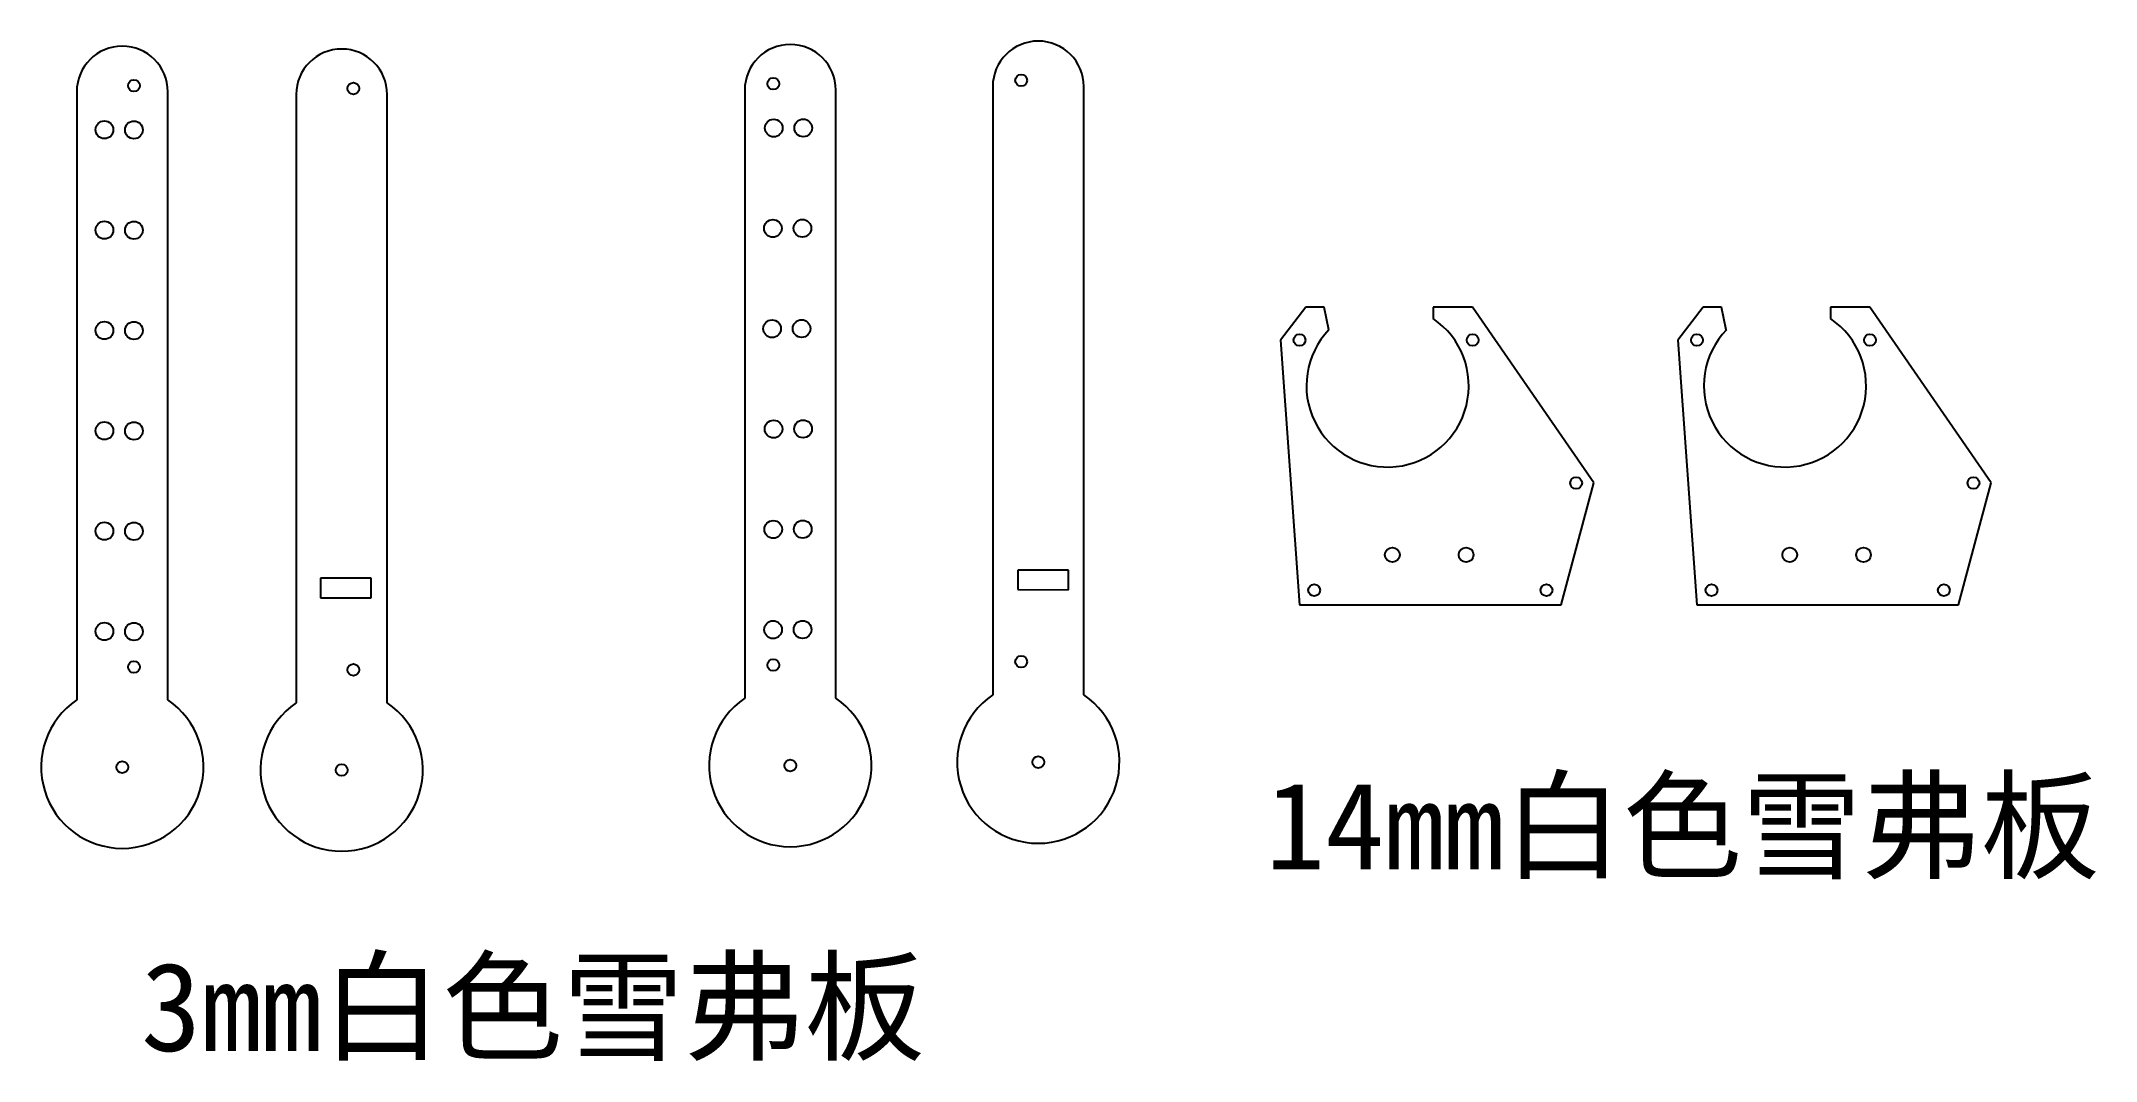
# Model space of a CAD drawing. Header units: millimetres. Extents: x 370 to 1066, y -62 to 283.
import ezdxf

# ---------------------------------------------------------------- set-up
doc = ezdxf.new("R2010")
doc.units = ezdxf.units.MM

msp = doc.modelspace()

# ---------------------------------------------------------------- linework, layer by layer
at = {"color": 7, "linetype": 'Continuous', "lineweight": 25}
for p, q in [((381.63, 265.95), (381.63, 59.82)), ((412.49, 59.82), (412.49, 265.95)), ((455.99, 264.99), (455.99, 58.85)), ((486.85, 58.85), (486.85, 264.99)), ((608.03, 266.52), (608.03, 60.38)), ((638.9, 60.38), (638.9, 266.52)), ((692.08, 267.67), (692.08, 61.53)), ((722.94, 61.53), (722.94, 267.67)), ((798.2, 192.94), (789.56, 181.78)), ((804.39, 192.94), (798.2, 192.94)), ((806.03, 185.28), (804.39, 192.94)), ((841.34, 192.94), (841.34, 189.04)), ((854.71, 192.94), (841.34, 192.94)), ((895.8, 133.35), (854.71, 192.94)), ((932.88, 192.94), (924.24, 181.78)), ((939.07, 192.94), (932.88, 192.94)), ((940.71, 185.28), (939.07, 192.94)), ((976.02, 192.94), (976.02, 189.04)), ((989.39, 192.94), (976.02, 192.94)), ((1030.48, 133.35), (989.39, 192.94)), ((789.56, 181.78), (796.02, 92.01)), ((924.24, 181.78), (930.7, 92.01)), ((884.75, 92.01), (895.8, 133.35)), ((1019.43, 92.01), (1030.48, 133.35)), ((481.41, 101.07), (464.21, 101.07)), ((464.21, 101.07), (464.21, 94.46)), ((481.41, 94.45), (481.41, 101.07)), ((717.78, 103.85), (700.58, 103.85)), ((700.58, 103.85), (700.58, 97.21)), ((717.78, 97.19), (717.78, 103.85)), ((464.21, 94.46), (481.41, 94.45)), ((700.58, 97.21), (717.78, 97.19)), ((796.02, 92.01), (884.75, 92.01)), ((930.7, 92.01), (1019.43, 92.01))]:
    msp.add_line(p, q, dxfattribs=at)
for centre, radius in [((701.73, 269.79), 2), ((401, 268), 2), ((475.37, 267.04), 2), ((617.69, 268.64), 2), ((391, 253.05), 3), ((401, 253), 3), ((617.85, 253.64), 3), ((627.85, 253.66), 3), ((391, 219.05), 3), ((401, 219), 3), ((617.56, 219.64), 3), ((627.56, 219.66), 3), ((391, 185.05), 3), ((617.3, 185.64), 3), ((627.3, 185.66), 3), ((401, 185), 3), ((796.06, 181.78), 2), ((854.71, 181.78), 2), ((930.74, 181.78), 2), ((989.39, 181.78), 2), ((391, 151.05), 3), ((401, 151), 3), ((617.8, 151.64), 3), ((627.8, 151.67), 3), ((889.8, 133.35), 2), ((1024.48, 133.35), 2), ((391, 117.05), 3), ((401, 117), 3), ((617.69, 117.64), 3), ((627.69, 117.67), 3), ((827.52, 109.01), 2.5), ((852.52, 109.01), 2.5), ((962.2, 109.01), 2.5), ((987.2, 109.01), 2.5), ((801.02, 97.01), 2), ((879.75, 97.01), 2), ((935.7, 97.01), 2), ((1014.43, 97.01), 2), ((391, 83.05), 3), ((401, 83), 3), ((617.62, 83.64), 3), ((627.62, 83.67), 3), ((401, 71), 2), ((475.37, 70.04), 2), ((617.69, 71.64), 2), ((701.73, 72.79), 2), ((397.06, 37.04), 2), ((471.42, 36.07), 2), ((623.46, 37.6), 2), ((707.51, 38.75), 2)]:
    msp.add_circle(centre, radius, dxfattribs=at)
for centre, radius, start, end in [((397.06, 265.95), 15.43, 0, 180), ((471.42, 264.99), 15.43, 0, 180), ((623.46, 266.52), 15.43, 0, 180), ((707.51, 267.67), 15.43, 0, 180), ((825.91, 166.26), 27.51, 136.25093, 55.888), ((960.59, 166.26), 27.51, 136.25093, 55.888), ((397.06, 37.04), 27.51, 124.112, 55.888), ((471.42, 36.07), 27.51, 124.112, 55.888), ((623.46, 37.6), 27.51, 124.112, 55.888), ((707.51, 38.75), 27.51, 124.112, 55.888)]:
    msp.add_arc(centre, radius, start, end, dxfattribs=at)

# ---------------------------------------------------------------- texts
at = {"attachment_point": 1}
for s, width, gutter_width, heights, insert, char_height in [('14mm{\\fSimSun|b0|i0|c134|p2;白色雪弗板}', 3385.0025, 148.17, [0], (784.56, 32), 29.6337), ('3mm{\\fSimSun|b0|i0|c134|p2;白色雪弗板}', 324.2036, 149.96, [83.71], (403.4, -29.15), 29.9915)]:
    msp.add_mtext_dynamic_manual_height_columns(s, width=width, gutter_width=gutter_width, heights=heights, dxfattribs=dict(at, insert=insert, char_height=char_height))

doc.saveas('drawing.dxf')
